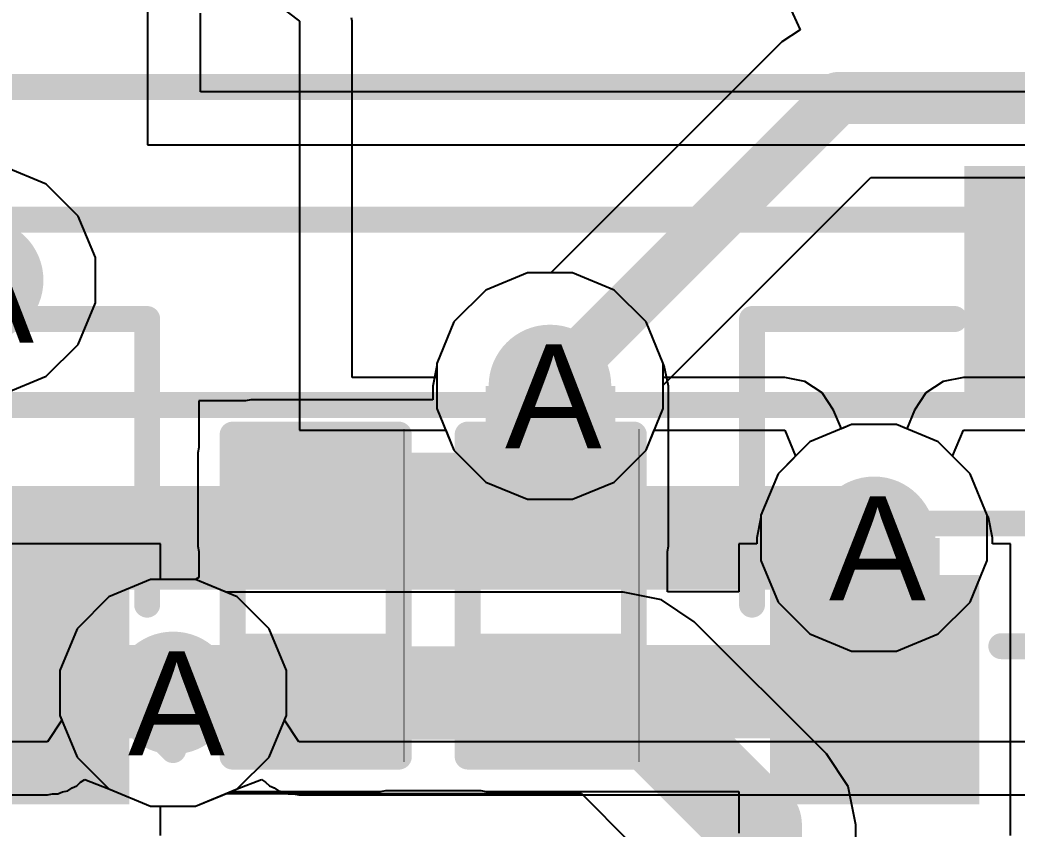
# Model space of a CAD drawing. Header units: inches. Extents: x 0 to 208, y 0 to 213.
# Drawn here: x 3.9384 to 4.1304, y 0.1592 to 0.315 of the extents above; entities that cross this region are included whole.
import ezdxf

# ---------------------------------------------------------------- set-up
doc = ezdxf.new("R2010")
doc.units = ezdxf.units.IN
doc.header["$MEASUREMENT"] = 0
for name, color, linetype in [('Bottom Layer', 5, 'Continuous'), ('Bottom Overlay', 54, 'Continuous'), ('Bottom Paste', 16, 'Continuous'), ('Bottom Solder', 6, 'Continuous'), ('Drill Drawing', 1, 'Continuous'), ('L2_GND1', 16, 'Continuous'), ('L3_SIG1', 76, 'Continuous'), ('L4_PWR', 90, 'Continuous'), ('L5_GND2', 156, 'Continuous'), ('L6_SIG2', 130, 'Continuous'), ('L7_GND3', 216, 'Continuous'), ('Top Layer', 1, 'Continuous'), ('Top Overlay', 2, 'Continuous'), ('Via Holes', 16, 'Continuous')]:
    doc.layers.add(name, color=color, linetype=linetype)
doc.styles.add('Arial', font='', dxfattribs={"height": 0.2})
doc.styles.get('Arial').set_extended_font_data('Arial')

# ---------------------------------------------------------------- blocks, each defined once
blk = doc.blocks.new('RES_0402_B_457')
at = {"layer": 'Bottom Layer'}
for points in [[(-0.0095, 0.0125), (-0.0095, -0.0125), (-0.0275, -0.0125), (-0.0275, 0.0125)], [(0.0275, 0.0125), (0.0275, -0.0125), (0.0095, -0.0125), (0.0095, 0.0125)]]:
    blk.add_hatch(color=5, dxfattribs=at).paths.add_polyline_path(points)
at = {"layer": 'Bottom Paste'}
for points in [[(-0.0095, 0.0125), (-0.0095, -0.0125), (-0.0275, -0.0125), (-0.0275, 0.0125)], [(0.0275, 0.0125), (0.0275, -0.0125), (0.0095, -0.0125), (0.0095, 0.0125)]]:
    blk.add_hatch(color=16, dxfattribs=at).paths.add_polyline_path(points)
at = {"layer": 'Bottom Solder'}
for points in [[(-0.00733, 0.01466), (-0.00733, -0.01467), (-0.02967, -0.01467), (-0.02967, 0.01466)], [(0.02967, 0.01466), (0.02967, -0.01467), (0.00733, -0.01467), (0.00733, 0.01466)]]:
    blk.add_hatch(color=6, dxfattribs=at).paths.add_polyline_path(points)
at = {"layer": 'Bottom Overlay'}
for points in [[(-0.031, -0.016, 0.005, 0.005, 0), (-0.031, 0.016, 0.005, 0.005, 0)], [(0.031, 0.016, 0.005, 0.005, 0), (-0.031, 0.016, 0.005, 0.005, 0)], [(0.031, -0.016, 0.005, 0.005, 0), (0.031, 0.016, 0.005, 0.005, 0)], [(0.032, 0.017, 0.000127, 0.000127, 0), (-0.032, 0.017, 0.000127, 0.000127, 0)], [(0.031, -0.016, 0.005, 0.005, 0), (-0.031, -0.016, 0.005, 0.005, 0)]]:
    blk.add_lwpolyline(points, format="xyseb", dxfattribs=at)
for points in [[(-0.03225, 0.016, 0.0025, 0.0025, 1), (-0.02975, 0.016, 0.0025, 0.0025, 1)], [(-0.03225, 0.016, 0.0025, 0.0025, 1), (-0.02975, 0.016, 0.0025, 0.0025, 1)], [(0.02975, 0.016, 0.0025, 0.0025, 1), (0.03225, 0.016, 0.0025, 0.0025, 1)], [(0.02975, 0.016, 0.0025, 0.0025, 1), (0.03225, 0.016, 0.0025, 0.0025, 1)], [(-0.03203, 0.017, 0.0000635, 0.0000635, 1), (-0.03197, 0.017, 0.0000635, 0.0000635, 1)], [(0.03197, 0.017, 0.0000635, 0.0000635, 1), (0.03203, 0.017, 0.0000635, 0.0000635, 1)], [(-0.03225, -0.016, 0.0025, 0.0025, 1), (-0.02975, -0.016, 0.0025, 0.0025, 1)], [(-0.03225, -0.016, 0.0025, 0.0025, 1), (-0.02975, -0.016, 0.0025, 0.0025, 1)], [(0.02975, -0.016, 0.0025, 0.0025, 1), (0.03225, -0.016, 0.0025, 0.0025, 1)], [(0.02975, -0.016, 0.0025, 0.0025, 1), (0.03225, -0.016, 0.0025, 0.0025, 1)]]:
    blk.add_lwpolyline(points, format="xyseb", close=True, dxfattribs=at)
blk = doc.blocks.new('RES_0402_B_459')
at = {"layer": 'Bottom Layer'}
for points in [[(-0.0095, 0.0125), (-0.0095, -0.0125), (-0.0275, -0.0125), (-0.0275, 0.0125)], [(0.0275, 0.0125), (0.0275, -0.0125), (0.0095, -0.0125), (0.0095, 0.0125)]]:
    blk.add_hatch(color=5, dxfattribs=at).paths.add_polyline_path(points)
at = {"layer": 'Bottom Paste'}
for points in [[(-0.0095, 0.0125), (-0.0095, -0.0125), (-0.0275, -0.0125), (-0.0275, 0.0125)], [(0.0275, 0.0125), (0.0275, -0.0125), (0.0095, -0.0125), (0.0095, 0.0125)]]:
    blk.add_hatch(color=16, dxfattribs=at).paths.add_polyline_path(points)
at = {"layer": 'Bottom Solder'}
for points in [[(-0.00733, 0.01467), (-0.00733, -0.01466), (-0.02966, -0.01466), (-0.02966, 0.01467)], [(0.02967, 0.01467), (0.02967, -0.01466), (0.00734, -0.01466), (0.00734, 0.01467)]]:
    blk.add_hatch(color=6, dxfattribs=at).paths.add_polyline_path(points)
at = {"layer": 'Bottom Overlay'}
for points in [[(0.031, 0.016, 0.005, 0.005, 0), (-0.031, 0.016, 0.005, 0.005, 0)], [(-0.031, -0.016, 0.005, 0.005, 0), (-0.031, 0.016, 0.005, 0.005, 0)], [(0.031, -0.016, 0.005, 0.005, 0), (0.031, 0.016, 0.005, 0.005, 0)], [(0.032, 0.017, 0.000127, 0.000127, 0), (-0.032, 0.017, 0.000127, 0.000127, 0)], [(0.031, -0.016, 0.005, 0.005, 0), (-0.031, -0.016, 0.005, 0.005, 0)]]:
    blk.add_lwpolyline(points, format="xyseb", dxfattribs=at)
for points in [[(-0.03225, 0.016, 0.0025, 0.0025, 1), (-0.02975, 0.016, 0.0025, 0.0025, 1)], [(-0.03225, 0.016, 0.0025, 0.0025, 1), (-0.02975, 0.016, 0.0025, 0.0025, 1)], [(0.02975, 0.016, 0.0025, 0.0025, 1), (0.03225, 0.016, 0.0025, 0.0025, 1)], [(0.02975, 0.016, 0.0025, 0.0025, 1), (0.03225, 0.016, 0.0025, 0.0025, 1)], [(-0.03203, 0.017, 0.0000635, 0.0000635, 1), (-0.03197, 0.017, 0.0000635, 0.0000635, 1)], [(0.03197, 0.017, 0.0000635, 0.0000635, 1), (0.03203, 0.017, 0.0000635, 0.0000635, 1)], [(-0.03225, -0.016, 0.0025, 0.0025, 1), (-0.02975, -0.016, 0.0025, 0.0025, 1)], [(-0.03225, -0.016, 0.0025, 0.0025, 1), (-0.02975, -0.016, 0.0025, 0.0025, 1)], [(0.02975, -0.016, 0.0025, 0.0025, 1), (0.03225, -0.016, 0.0025, 0.0025, 1)], [(0.02975, -0.016, 0.0025, 0.0025, 1), (0.03225, -0.016, 0.0025, 0.0025, 1)]]:
    blk.add_lwpolyline(points, format="xyseb", close=True, dxfattribs=at)
blk = doc.blocks.new('XH_4A_519')
at = {"layer": 'Top Overlay'}
for points in [[(-0.24607, 0.1318, 0.005, 0.005, 0), (0.24606, 0.1318, 0.005, 0.005, 0)], [(-0.2263, 0.109, 0.005, 0.005, 0), (0.225, 0.109, 0.005, 0.005, 0)]]:
    blk.add_lwpolyline(points, format="xyseb", dxfattribs=at)
blk = doc.blocks.new('XH_4A_L_521')
at = {"layer": 'Top Overlay'}
for points in [[(-0.2263, -0.065, 0.005, 0.005, 0), (0.225, -0.065, 0.005, 0.005, 0)], [(-0.24607, -0.09055, 0.005, 0.005, 0), (0.24606, -0.09055, 0.005, 0.005, 0)]]:
    blk.add_lwpolyline(points, format="xyseb", dxfattribs=at)
blk = doc.blocks.new('SOT_23_B_536')
at = {"layer": 'Bottom Layer'}
for points in [[(-0.05354, 0.05748), (-0.02126, 0.05748), (-0.02126, 0.02126), (-0.05354, 0.02126)], [(0.02126, 0.05748), (0.05354, 0.05748), (0.05354, 0.02126), (0.02126, 0.02126)], [(-0.01614, -0.02126), (0.01614, -0.02126), (0.01614, -0.05748), (-0.01614, -0.05748)]]:
    blk.add_hatch(color=5, dxfattribs=at).paths.add_polyline_path(points)
at = {"layer": 'Bottom Paste'}
for points in [[(-0.05354, 0.05748), (-0.02126, 0.05748), (-0.02126, 0.02126), (-0.05354, 0.02126)], [(0.02126, 0.05748), (0.05354, 0.05748), (0.05354, 0.02126), (0.02126, 0.02126)], [(-0.01614, -0.02126), (0.01614, -0.02126), (0.01614, -0.05748), (-0.01614, -0.05748)]]:
    blk.add_hatch(color=16, dxfattribs=at).paths.add_polyline_path(points)
at = {"layer": 'Bottom Solder'}
for points in [[(-0.05754, 0.06148), (-0.01726, 0.06148), (-0.01726, 0.01726), (-0.05754, 0.01726)], [(0.01726, 0.06148), (0.05754, 0.06148), (0.05754, 0.01726), (0.01726, 0.01726)], [(-0.02014, -0.01726), (0.02014, -0.01726), (0.02014, -0.06148), (-0.02014, -0.06148)]]:
    blk.add_hatch(color=6, dxfattribs=at).paths.add_polyline_path(points)
at = {"layer": 'Bottom Overlay'}
for points in [[(-0.061, 0.046, 0.005, 0.005, 0), (-0.066, 0.051, 0.005, 0.005, 0)], [(-0.066, 0.051, 0.005, 0.005, 0), (-0.066, 0.041, 0.005, 0.005, 0)], [(-0.061, 0.046, 0.005, 0.005, 0), (-0.066, 0.041, 0.005, 0.005, 0)], [(0.013, 0.031, 0.005, 0.005, 0), (-0.013, 0.031, 0.005, 0.005, 0)], [(-0.061, 0.023, 0.005, 0.005, 0), (-0.061, -0.032, 0.005, 0.005, 0)], [(0.061, 0.023, 0.005, 0.005, 0), (0.061, -0.032, 0.005, 0.005, 0)], [(-0.022, -0.032, 0.005, 0.005, 0), (-0.061, -0.032, 0.005, 0.005, 0)], [(0.061, -0.032, 0.005, 0.005, 0), (0.022, -0.032, 0.005, 0.005, 0)]]:
    blk.add_lwpolyline(points, format="xyseb", dxfattribs=at)
for points in [[(-0.06725, 0.051, 0.0025, 0.0025, 1), (-0.06475, 0.051, 0.0025, 0.0025, 1)], [(-0.06725, 0.051, 0.0025, 0.0025, 1), (-0.06475, 0.051, 0.0025, 0.0025, 1)], [(-0.06225, 0.046, 0.0025, 0.0025, 1), (-0.05975, 0.046, 0.0025, 0.0025, 1)], [(-0.06225, 0.046, 0.0025, 0.0025, 1), (-0.05975, 0.046, 0.0025, 0.0025, 1)], [(-0.06725, 0.041, 0.0025, 0.0025, 1), (-0.06475, 0.041, 0.0025, 0.0025, 1)], [(-0.06725, 0.041, 0.0025, 0.0025, 1), (-0.06475, 0.041, 0.0025, 0.0025, 1)], [(-0.01425, 0.031, 0.0025, 0.0025, 1), (-0.01175, 0.031, 0.0025, 0.0025, 1)], [(0.01175, 0.031, 0.0025, 0.0025, 1), (0.01425, 0.031, 0.0025, 0.0025, 1)], [(-0.06225, 0.023, 0.0025, 0.0025, 1), (-0.05975, 0.023, 0.0025, 0.0025, 1)], [(0.05975, 0.023, 0.0025, 0.0025, 1), (0.06225, 0.023, 0.0025, 0.0025, 1)], [(-0.06225, -0.032, 0.0025, 0.0025, 1), (-0.05975, -0.032, 0.0025, 0.0025, 1)], [(-0.06225, -0.032, 0.0025, 0.0025, 1), (-0.05975, -0.032, 0.0025, 0.0025, 1)], [(-0.02325, -0.032, 0.0025, 0.0025, 1), (-0.02075, -0.032, 0.0025, 0.0025, 1)], [(0.02075, -0.032, 0.0025, 0.0025, 1), (0.02325, -0.032, 0.0025, 0.0025, 1)], [(0.05975, -0.032, 0.0025, 0.0025, 1), (0.06225, -0.032, 0.0025, 0.0025, 1)], [(0.05975, -0.032, 0.0025, 0.0025, 1), (0.06225, -0.032, 0.0025, 0.0025, 1)]]:
    blk.add_lwpolyline(points, format="xyseb", close=True, dxfattribs=at)
blk = doc.blocks.new('SOT_23_B_537')
at = {"layer": 'Bottom Layer'}
for points in [[(-0.05354, 0.05748), (-0.02126, 0.05748), (-0.02126, 0.02126), (-0.05354, 0.02126)], [(0.02126, 0.05748), (0.05354, 0.05748), (0.05354, 0.02126), (0.02126, 0.02126)], [(-0.01614, -0.02126), (0.01614, -0.02126), (0.01614, -0.05748), (-0.01614, -0.05748)]]:
    blk.add_hatch(color=5, dxfattribs=at).paths.add_polyline_path(points)
at = {"layer": 'Bottom Paste'}
for points in [[(-0.05354, 0.05748), (-0.02126, 0.05748), (-0.02126, 0.02126), (-0.05354, 0.02126)], [(0.02126, 0.05748), (0.05354, 0.05748), (0.05354, 0.02126), (0.02126, 0.02126)], [(-0.01614, -0.02126), (0.01614, -0.02126), (0.01614, -0.05748), (-0.01614, -0.05748)]]:
    blk.add_hatch(color=16, dxfattribs=at).paths.add_polyline_path(points)
at = {"layer": 'Bottom Solder'}
for points in [[(-0.05754, 0.06148), (-0.01726, 0.06148), (-0.01726, 0.01726), (-0.05754, 0.01726)], [(0.01726, 0.06148), (0.05754, 0.06148), (0.05754, 0.01726), (0.01726, 0.01726)], [(-0.02014, -0.01726), (0.02014, -0.01726), (0.02014, -0.06148), (-0.02014, -0.06148)]]:
    blk.add_hatch(color=6, dxfattribs=at).paths.add_polyline_path(points)
at = {"layer": 'Bottom Overlay'}
for points in [[(-0.061, 0.046, 0.005, 0.005, 0), (-0.066, 0.051, 0.005, 0.005, 0)], [(-0.066, 0.051, 0.005, 0.005, 0), (-0.066, 0.041, 0.005, 0.005, 0)], [(-0.061, 0.046, 0.005, 0.005, 0), (-0.066, 0.041, 0.005, 0.005, 0)], [(0.013, 0.031, 0.005, 0.005, 0), (-0.013, 0.031, 0.005, 0.005, 0)], [(-0.061, 0.023, 0.005, 0.005, 0), (-0.061, -0.032, 0.005, 0.005, 0)], [(0.061, 0.023, 0.005, 0.005, 0), (0.061, -0.032, 0.005, 0.005, 0)], [(-0.022, -0.032, 0.005, 0.005, 0), (-0.061, -0.032, 0.005, 0.005, 0)], [(0.061, -0.032, 0.005, 0.005, 0), (0.022, -0.032, 0.005, 0.005, 0)]]:
    blk.add_lwpolyline(points, format="xyseb", dxfattribs=at)
for points in [[(-0.06725, 0.051, 0.0025, 0.0025, 1), (-0.06475, 0.051, 0.0025, 0.0025, 1)], [(-0.06725, 0.051, 0.0025, 0.0025, 1), (-0.06475, 0.051, 0.0025, 0.0025, 1)], [(-0.06225, 0.046, 0.0025, 0.0025, 1), (-0.05975, 0.046, 0.0025, 0.0025, 1)], [(-0.06225, 0.046, 0.0025, 0.0025, 1), (-0.05975, 0.046, 0.0025, 0.0025, 1)], [(-0.06725, 0.041, 0.0025, 0.0025, 1), (-0.06475, 0.041, 0.0025, 0.0025, 1)], [(-0.06725, 0.041, 0.0025, 0.0025, 1), (-0.06475, 0.041, 0.0025, 0.0025, 1)], [(-0.01425, 0.031, 0.0025, 0.0025, 1), (-0.01175, 0.031, 0.0025, 0.0025, 1)], [(0.01175, 0.031, 0.0025, 0.0025, 1), (0.01425, 0.031, 0.0025, 0.0025, 1)], [(-0.06225, 0.023, 0.0025, 0.0025, 1), (-0.05975, 0.023, 0.0025, 0.0025, 1)], [(0.05975, 0.023, 0.0025, 0.0025, 1), (0.06225, 0.023, 0.0025, 0.0025, 1)], [(-0.06225, -0.032, 0.0025, 0.0025, 1), (-0.05975, -0.032, 0.0025, 0.0025, 1)], [(-0.06225, -0.032, 0.0025, 0.0025, 1), (-0.05975, -0.032, 0.0025, 0.0025, 1)], [(-0.02325, -0.032, 0.0025, 0.0025, 1), (-0.02075, -0.032, 0.0025, 0.0025, 1)], [(0.02075, -0.032, 0.0025, 0.0025, 1), (0.02325, -0.032, 0.0025, 0.0025, 1)], [(0.05975, -0.032, 0.0025, 0.0025, 1), (0.06225, -0.032, 0.0025, 0.0025, 1)], [(0.05975, -0.032, 0.0025, 0.0025, 1), (0.06225, -0.032, 0.0025, 0.0025, 1)]]:
    blk.add_lwpolyline(points, format="xyseb", close=True, dxfattribs=at)

msp = doc.modelspace()

# ---------------------------------------------------------------- hatches: boundary and pattern name
at = {"layer": 'Bottom Layer'}
h = msp.add_hatch(color=5, dxfattribs=at)
edge = h.paths.add_edge_path()
edge.add_arc((3.93113, 0.26491), 0.01181, 0, 360)
h = msp.add_hatch(color=5, dxfattribs=at)
edge = h.paths.add_edge_path()
edge.add_arc((4.04048, 0.24453), 0.01181, 0, 360)
for points in [[(4.02808, 0.21367), (4.05308, 0.21367), (4.05308, 0.24453), (4.02808, 0.24453)], [(3.98286, 0.21367), (4.05313, 0.21367), (4.05313, 0.23167), (3.98286, 0.23167)], [(4.09049, 0.18443), (4.11549, 0.18443), (4.11549, 0.21529), (4.09049, 0.21529)], [(3.93931, 0.17667), (4.00786, 0.17667), (4.00786, 0.19467), (3.93931, 0.19467)], [(4.02813, 0.17667), (4.10299, 0.17667), (4.10299, 0.19467), (4.02813, 0.19467)]]:
    msp.add_hatch(color=5, dxfattribs=at).paths.add_polyline_path(points)
h = msp.add_hatch(color=5, dxfattribs=at)
edge = h.paths.add_edge_path()
edge.add_arc((4.10288, 0.21529), 0.01181, 0, 360)
h = msp.add_hatch(color=5, dxfattribs=at)
edge = h.paths.add_edge_path()
edge.add_arc((3.96791, 0.18543), 0.01181, 0, 360)
at = {"layer": 'L2_GND1'}
h = msp.add_hatch(color=16, dxfattribs=at)
edge = h.paths.add_edge_path()
edge.add_arc((3.93113, 0.26491), 0.01181, 0, 360)
h = msp.add_hatch(color=16, dxfattribs=at)
edge = h.paths.add_edge_path()
edge.add_arc((4.04048, 0.24453), 0.01181, 0, 360)
h = msp.add_hatch(color=16, dxfattribs=at)
edge = h.paths.add_edge_path()
edge.add_arc((4.10288, 0.21529), 0.01181, 0, 360)
h = msp.add_hatch(color=16, dxfattribs=at)
edge = h.paths.add_edge_path()
edge.add_arc((3.96791, 0.18543), 0.01181, 0, 360)
at = {"layer": 'L3_SIG1'}
h = msp.add_hatch(color=76, dxfattribs=at)
edge = h.paths.add_edge_path()
edge.add_arc((3.93113, 0.26491), 0.01181, 0, 360)
h = msp.add_hatch(color=76, dxfattribs=at)
edge = h.paths.add_edge_path()
edge.add_arc((4.04048, 0.24453), 0.01181, 0, 360)
h = msp.add_hatch(color=76, dxfattribs=at)
edge = h.paths.add_edge_path()
edge.add_arc((4.10288, 0.21529), 0.01181, 0, 360)
h = msp.add_hatch(color=76, dxfattribs=at)
edge = h.paths.add_edge_path()
edge.add_arc((3.96791, 0.18543), 0.01181, 0, 360)
at = {"layer": 'L4_PWR'}
h = msp.add_hatch(color=90, dxfattribs=at)
edge = h.paths.add_edge_path()
edge.add_arc((3.93113, 0.26491), 0.01181, 0, 360)
h = msp.add_hatch(color=90, dxfattribs=at)
edge = h.paths.add_edge_path()
edge.add_arc((4.04048, 0.24453), 0.01181, 0, 360)
h = msp.add_hatch(color=90, dxfattribs=at)
edge = h.paths.add_edge_path()
edge.add_arc((4.10288, 0.21529), 0.01181, 0, 360)
h = msp.add_hatch(color=90, dxfattribs=at)
edge = h.paths.add_edge_path()
edge.add_arc((3.96791, 0.18543), 0.01181, 0, 360)
at = {"layer": 'L5_GND2'}
h = msp.add_hatch(color=156, dxfattribs=at)
edge = h.paths.add_edge_path()
edge.add_arc((3.93113, 0.26491), 0.01181, 0, 360)
h = msp.add_hatch(color=156, dxfattribs=at)
edge = h.paths.add_edge_path()
edge.add_arc((4.04048, 0.24453), 0.01181, 0, 360)
h = msp.add_hatch(color=156, dxfattribs=at)
edge = h.paths.add_edge_path()
edge.add_arc((4.10288, 0.21529), 0.01181, 0, 360)
h = msp.add_hatch(color=156, dxfattribs=at)
edge = h.paths.add_edge_path()
edge.add_arc((3.96791, 0.18543), 0.01181, 0, 360)
at = {"layer": 'L6_SIG2'}
h = msp.add_hatch(color=130, dxfattribs=at)
edge = h.paths.add_edge_path()
edge.add_arc((3.93113, 0.26491), 0.01181, 0, 360)
h = msp.add_hatch(color=130, dxfattribs=at)
edge = h.paths.add_edge_path()
edge.add_arc((4.04048, 0.24453), 0.01181, 0, 360)
h = msp.add_hatch(color=130, dxfattribs=at)
edge = h.paths.add_edge_path()
edge.add_arc((4.10288, 0.21529), 0.01181, 0, 360)
h = msp.add_hatch(color=130, dxfattribs=at)
edge = h.paths.add_edge_path()
edge.add_arc((3.96791, 0.18543), 0.01181, 0, 360)
at = {"layer": 'L7_GND3'}
h = msp.add_hatch(color=216, dxfattribs=at)
edge = h.paths.add_edge_path()
edge.add_arc((3.93113, 0.26491), 0.01181, 0, 360)
h = msp.add_hatch(color=216, dxfattribs=at)
edge = h.paths.add_edge_path()
edge.add_arc((4.04048, 0.24453), 0.01181, 0, 360)
h = msp.add_hatch(color=216, dxfattribs=at)
edge = h.paths.add_edge_path()
edge.add_arc((4.10288, 0.21529), 0.01181, 0, 360)
h = msp.add_hatch(color=216, dxfattribs=at)
edge = h.paths.add_edge_path()
edge.add_arc((3.96791, 0.18543), 0.01181, 0, 360)
at = {"layer": 'Top Layer'}
h = msp.add_hatch(color=1, dxfattribs=at)
edge = h.paths.add_edge_path()
edge.add_arc((3.93113, 0.26491), 0.01181, 0, 360)
h = msp.add_hatch(color=1, dxfattribs=at)
edge = h.paths.add_edge_path()
edge.add_arc((4.04048, 0.24453), 0.01181, 0, 360)
h = msp.add_hatch(color=1, dxfattribs=at)
edge = h.paths.add_edge_path()
edge.add_arc((4.10288, 0.21529), 0.01181, 0, 360)
h = msp.add_hatch(color=1, dxfattribs=at)
edge = h.paths.add_edge_path()
edge.add_arc((3.96791, 0.18543), 0.01181, 0, 360)
at = {"layer": 'Via Holes'}
h = msp.add_hatch(color=7, dxfattribs=at)
edge = h.paths.add_edge_path()
edge.add_arc((4.04048, 0.24453), 0.00591, 0, 360)
h = msp.add_hatch(color=7, dxfattribs=at)
edge = h.paths.add_edge_path()
edge.add_arc((4.10288, 0.21529), 0.00591, 0, 360)
h = msp.add_hatch(color=7, dxfattribs=at)
edge = h.paths.add_edge_path()
edge.add_arc((3.96791, 0.18543), 0.00591, 0, 360)

# ---------------------------------------------------------------- linework, layer by layer
at = {"layer": 'Bottom Layer'}
for p, q in [((4.03614, 0.26634), (4.02812, 0.26302)), ((4.04482, 0.26634), (4.03614, 0.26634)), ((4.05283, 0.26302), (4.04482, 0.26634)), ((4.02812, 0.26302), (4.02199, 0.25688)), ((4.05897, 0.25688), (4.05283, 0.26302)), ((4.02199, 0.25688), (4.01867, 0.24886)), ((4.06229, 0.24886), (4.05897, 0.25688)), ((4.01866, 0.24843), (4.01789, 0.24453)), ((4.01867, 0.24844), (4.01866, 0.24843)), ((4.01867, 0.24886), (4.01867, 0.24844)), ((4.06229, 0.24874), (4.06229, 0.24886)), ((4.0625, 0.24843), (4.06229, 0.24874)), ((4.06328, 0.24453), (4.0625, 0.24843)), ((4.01789, 0.24453), (4.01789, 0.24187)), ((4.06328, 0.23191), (4.06328, 0.24453)), ((3.98188, 0.24167), (3.97286, 0.24167)), ((3.97286, 0.24167), (3.97286, 0.23266)), ((3.98286, 0.24187), (3.98188, 0.24167)), ((4.01789, 0.24187), (3.98286, 0.24187)), ((4.09855, 0.2371), (4.09053, 0.23378)), ((4.10722, 0.2371), (4.09855, 0.2371)), ((4.11524, 0.23378), (4.10722, 0.2371)), ((3.97286, 0.23266), (3.97267, 0.23167)), ((4.09053, 0.23378), (4.08439, 0.22764)), ((4.12137, 0.22764), (4.11524, 0.23378)), ((3.97267, 0.23167), (3.97267, 0.21367)), ((4.06332, 0.23167), (4.06328, 0.23191)), ((4.06332, 0.21367), (4.06332, 0.23167)), ((4.08439, 0.22764), (4.08107, 0.21963)), ((4.12469, 0.21963), (4.12137, 0.22764)), ((4.08107, 0.21919), (4.08029, 0.21529)), ((4.08107, 0.21963), (4.08107, 0.2192)), ((4.08107, 0.2192), (4.08107, 0.21919)), ((4.12469, 0.21951), (4.12469, 0.21963)), ((4.12491, 0.21919), (4.12469, 0.21951)), ((4.12568, 0.21529), (4.12491, 0.21919)), ((4.08029, 0.21529), (4.08029, 0.21417)), ((4.12568, 0.21417), (4.12568, 0.21529)), ((3.96545, 0.21417), (3.91317, 0.21417)), ((3.96545, 0.20725), (3.96545, 0.21417)), ((3.97267, 0.21367), (3.97286, 0.21269)), ((4.06313, 0.21269), (4.06332, 0.21367)), ((4.08029, 0.21417), (4.07685, 0.21417)), ((4.07685, 0.21417), (4.07685, 0.20487)), ((4.12913, 0.21417), (4.12568, 0.21417)), ((4.12913, 0.15795), (4.12913, 0.21417)), ((3.97286, 0.21269), (3.97286, 0.20766)), ((4.06313, 0.20487), (4.06313, 0.21269)), ((3.97286, 0.20766), (3.97224, 0.20725)), ((3.97224, 0.20725), (3.96545, 0.20725)), ((4.07685, 0.20487), (4.06313, 0.20487)), ((3.97224, 0.16362), (3.97914, 0.16648)), ((3.97914, 0.16648), (4.00786, 0.16648)), ((4.00786, 0.16648), (4.00885, 0.16667)), ((4.00885, 0.16667), (4.01786, 0.16667)), ((4.01786, 0.16667), (4.01786, 0.16667)), ((4.01786, 0.16667), (4.01813, 0.16667)), ((4.01813, 0.16667), (4.01813, 0.16667)), ((4.01813, 0.16667), (4.02714, 0.16667)), ((4.02714, 0.16667), (4.02813, 0.16648)), ((4.02813, 0.16648), (4.07685, 0.16648)), ((4.07685, 0.16648), (4.07685, 0.15843)), ((3.96545, 0.15795), (3.96545, 0.16362)), ((3.96545, 0.16362), (3.97224, 0.16362))]:
    msp.add_line(p, q, dxfattribs=at)
at = {"layer": 'L2_GND1'}
for p, q in [((4.03614, 0.26634), (4.02812, 0.26302)), ((4.04482, 0.26634), (4.03614, 0.26634)), ((4.05283, 0.26302), (4.04482, 0.26634)), ((4.02812, 0.26302), (4.02199, 0.25688)), ((4.05897, 0.25688), (4.05283, 0.26302)), ((4.02199, 0.25688), (4.01867, 0.24886)), ((4.06229, 0.24886), (4.05897, 0.25688)), ((4.01867, 0.24886), (4.01867, 0.24019)), ((4.06229, 0.24019), (4.06229, 0.24886)), ((4.01867, 0.24019), (4.02199, 0.23217)), ((4.05897, 0.23217), (4.06229, 0.24019)), ((4.09855, 0.2371), (4.09053, 0.23378)), ((4.10722, 0.2371), (4.09855, 0.2371)), ((4.11524, 0.23378), (4.10722, 0.2371)), ((4.09053, 0.23378), (4.08439, 0.22764)), ((4.12137, 0.22764), (4.11524, 0.23378)), ((4.02199, 0.23217), (4.02812, 0.22604)), ((4.05283, 0.22604), (4.05897, 0.23217)), ((4.08439, 0.22764), (4.08107, 0.21963)), ((4.12469, 0.21963), (4.12137, 0.22764)), ((4.02812, 0.22604), (4.03614, 0.22272)), ((4.04482, 0.22272), (4.05283, 0.22604)), ((4.03614, 0.22272), (4.04482, 0.22272)), ((4.08107, 0.21963), (4.08107, 0.21095)), ((4.12469, 0.21095), (4.12469, 0.21963)), ((4.08107, 0.21095), (4.08439, 0.20293)), ((4.12137, 0.20293), (4.12469, 0.21095)), ((3.96357, 0.20725), (3.95555, 0.20392)), ((3.97224, 0.20725), (3.96357, 0.20725)), ((3.98026, 0.20392), (3.97224, 0.20725)), ((3.95555, 0.20392), (3.94942, 0.19779)), ((3.9864, 0.19779), (3.98026, 0.20392)), ((4.08439, 0.20293), (4.09053, 0.1968)), ((4.11524, 0.1968), (4.12137, 0.20293)), ((3.94942, 0.19779), (3.94609, 0.18977)), ((3.98972, 0.18977), (3.9864, 0.19779)), ((4.09053, 0.1968), (4.09855, 0.19348)), ((4.10722, 0.19348), (4.11524, 0.1968)), ((4.09855, 0.19348), (4.10722, 0.19348)), ((3.94609, 0.18977), (3.94609, 0.1811)), ((3.98972, 0.1811), (3.98972, 0.18977)), ((3.94609, 0.1811), (3.94942, 0.17308)), ((3.9864, 0.17308), (3.98972, 0.1811)), ((3.94942, 0.17308), (3.95555, 0.16694)), ((3.98026, 0.16694), (3.9864, 0.17308)), ((3.95555, 0.16694), (3.96357, 0.16362)), ((3.97224, 0.16362), (3.98026, 0.16694)), ((3.96357, 0.16362), (3.97224, 0.16362))]:
    msp.add_line(p, q, dxfattribs=at)
at = {"layer": 'L3_SIG1'}
for p, q in [((3.98826, 0.3178), (3.99223, 0.31476)), ((4.00242, 0.31476), (4.00229, 0.31542)), ((3.99223, 0.31476), (3.99223, 0.236)), ((4.00242, 0.2462), (4.00242, 0.31476)), ((3.94348, 0.2834), (3.93547, 0.28672)), ((3.94962, 0.27726), (3.94348, 0.2834)), ((3.95294, 0.26925), (3.94962, 0.27726)), ((3.95294, 0.26057), (3.95294, 0.26925)), ((4.03614, 0.26634), (4.02812, 0.26302)), ((4.04482, 0.26634), (4.03614, 0.26634)), ((4.05283, 0.26302), (4.04482, 0.26634)), ((4.02812, 0.26302), (4.02199, 0.25688)), ((4.05897, 0.25688), (4.05283, 0.26302)), ((3.94962, 0.25255), (3.95294, 0.26057)), ((4.02199, 0.25688), (4.01867, 0.24886)), ((4.06229, 0.24886), (4.05897, 0.25688)), ((3.94348, 0.24642), (3.94962, 0.25255)), ((4.01867, 0.24886), (4.01867, 0.2462)), ((4.06229, 0.2462), (4.06229, 0.24886)), ((3.93547, 0.2431), (3.94348, 0.24642)), ((4.01867, 0.2462), (4.00242, 0.2462)), ((4.08568, 0.2462), (4.06229, 0.2462)), ((4.08958, 0.24542), (4.08568, 0.2462)), ((4.12009, 0.2462), (4.11619, 0.24542)), ((4.26204, 0.2462), (4.12009, 0.2462)), ((4.09289, 0.24321), (4.08958, 0.24542)), ((4.11619, 0.24542), (4.11288, 0.24321)), ((4.0951, 0.2399), (4.09289, 0.24321)), ((4.11288, 0.24321), (4.11067, 0.2399)), ((4.09659, 0.23629), (4.0951, 0.2399)), ((4.11067, 0.2399), (4.10917, 0.23629)), ((4.09855, 0.2371), (4.09659, 0.23629)), ((4.10722, 0.2371), (4.09855, 0.2371)), ((4.10917, 0.23629), (4.10722, 0.2371)), ((3.99223, 0.236), (4.0204, 0.236)), ((4.0204, 0.236), (4.02199, 0.23217)), ((4.05897, 0.23217), (4.06056, 0.236)), ((4.06056, 0.236), (4.08568, 0.236)), ((4.08568, 0.236), (4.08775, 0.231)), ((4.11802, 0.231), (4.12009, 0.236)), ((4.12009, 0.236), (4.26388, 0.236)), ((4.02199, 0.23217), (4.02812, 0.22604)), ((4.05283, 0.22604), (4.05897, 0.23217)), ((4.08775, 0.231), (4.08439, 0.22764)), ((4.12137, 0.22764), (4.11802, 0.231)), ((4.08439, 0.22764), (4.08107, 0.21963)), ((4.12469, 0.21963), (4.12137, 0.22764)), ((4.02812, 0.22604), (4.03614, 0.22272)), ((4.04482, 0.22272), (4.05283, 0.22604)), ((4.03614, 0.22272), (4.04482, 0.22272)), ((4.08107, 0.21963), (4.08107, 0.21095)), ((4.12469, 0.21095), (4.12469, 0.21963)), ((4.08107, 0.21095), (4.08439, 0.20293)), ((4.12137, 0.20293), (4.12469, 0.21095)), ((3.96357, 0.20725), (3.95555, 0.20392)), ((3.97224, 0.20725), (3.96357, 0.20725)), ((3.98026, 0.20392), (3.97224, 0.20725)), ((3.95555, 0.20392), (3.94942, 0.19779)), ((3.9864, 0.19779), (3.98026, 0.20392)), ((4.08439, 0.20293), (4.09053, 0.1968)), ((4.11524, 0.1968), (4.12137, 0.20293)), ((3.94942, 0.19779), (3.94609, 0.18977)), ((3.98972, 0.18977), (3.9864, 0.19779)), ((4.09053, 0.1968), (4.09855, 0.19348)), ((4.10722, 0.19348), (4.11524, 0.1968)), ((4.09855, 0.19348), (4.10722, 0.19348)), ((3.94609, 0.18977), (3.94609, 0.1811)), ((3.98972, 0.1811), (3.98972, 0.18977)), ((3.94609, 0.1811), (3.94942, 0.17308)), ((3.9864, 0.17308), (3.98972, 0.1811)), ((3.94942, 0.17308), (3.95555, 0.16694)), ((3.98026, 0.16694), (3.9864, 0.17308)), ((3.95555, 0.16694), (3.96357, 0.16362)), ((3.97224, 0.16362), (3.98026, 0.16694)), ((3.96357, 0.16362), (3.97224, 0.16362))]:
    msp.add_line(p, q, dxfattribs=at)
at = {"layer": 'L4_PWR'}
for p, q in [((3.94348, 0.2834), (3.93547, 0.28672)), ((3.94962, 0.27726), (3.94348, 0.2834)), ((3.95294, 0.26925), (3.94962, 0.27726)), ((3.95294, 0.26057), (3.95294, 0.26925)), ((4.03614, 0.26634), (4.02812, 0.26302)), ((4.04482, 0.26634), (4.03614, 0.26634)), ((4.05283, 0.26302), (4.04482, 0.26634)), ((4.02812, 0.26302), (4.02199, 0.25688)), ((4.05897, 0.25688), (4.05283, 0.26302)), ((3.94962, 0.25255), (3.95294, 0.26057)), ((4.02199, 0.25688), (4.01867, 0.24886)), ((4.06229, 0.24886), (4.05897, 0.25688)), ((3.94348, 0.24642), (3.94962, 0.25255)), ((4.01867, 0.24886), (4.01867, 0.24019)), ((4.06229, 0.24019), (4.06229, 0.24886)), ((3.93547, 0.2431), (3.94348, 0.24642)), ((4.01867, 0.24019), (4.02199, 0.23217)), ((4.05897, 0.23217), (4.06229, 0.24019)), ((4.02199, 0.23217), (4.02812, 0.22604)), ((4.05283, 0.22604), (4.05897, 0.23217)), ((4.02812, 0.22604), (4.03614, 0.22272)), ((4.04482, 0.22272), (4.05283, 0.22604)), ((4.03614, 0.22272), (4.04482, 0.22272)), ((3.96357, 0.20725), (3.95555, 0.20392)), ((3.97224, 0.20725), (3.96357, 0.20725)), ((3.98026, 0.20392), (3.97224, 0.20725)), ((3.95555, 0.20392), (3.94942, 0.19779)), ((3.9864, 0.19779), (3.98026, 0.20392)), ((3.94942, 0.19779), (3.94609, 0.18977)), ((3.98972, 0.18977), (3.9864, 0.19779)), ((3.94609, 0.18977), (3.94609, 0.1811)), ((3.98972, 0.1811), (3.98972, 0.18977)), ((3.94609, 0.1811), (3.94648, 0.18016)), ((3.98933, 0.18016), (3.98972, 0.1811)), ((3.94648, 0.18016), (3.94371, 0.176)), ((3.99211, 0.176), (3.98933, 0.18016)), ((3.94371, 0.176), (3.77759, 0.176)), ((4.34718, 0.176), (3.99211, 0.176)), ((3.94761, 0.16658), (3.94844, 0.16714)), ((3.94844, 0.16714), (3.94937, 0.16752)), ((3.94937, 0.16752), (3.95008, 0.16823)), ((3.95008, 0.16823), (3.95092, 0.16879)), ((3.95092, 0.16879), (3.95555, 0.16694)), ((3.98026, 0.16694), (3.9849, 0.16879)), ((3.9849, 0.16879), (3.98573, 0.16823)), ((3.98573, 0.16823), (3.98644, 0.16752)), ((3.98644, 0.16752), (3.98737, 0.16714)), ((3.98737, 0.16714), (3.9882, 0.16658)), ((3.77759, 0.1658), (3.94371, 0.1658)), ((3.94371, 0.1658), (3.94469, 0.166)), ((3.94469, 0.166), (3.94569, 0.166)), ((3.94569, 0.166), (3.94662, 0.16638)), ((3.94662, 0.16638), (3.94761, 0.16658)), ((3.95555, 0.16694), (3.96357, 0.16362)), ((3.97224, 0.16362), (3.98026, 0.16694)), ((3.9882, 0.16658), (3.98919, 0.16638)), ((3.98919, 0.16638), (3.99012, 0.166)), ((3.99012, 0.166), (3.99112, 0.166)), ((3.99112, 0.166), (3.99211, 0.1658)), ((3.99211, 0.1658), (4.29771, 0.1658)), ((3.96357, 0.16362), (3.97224, 0.16362))]:
    msp.add_line(p, q, dxfattribs=at)
msp.add_lwpolyline([(3.8644, 0.21529, 0.02, 0.02, 0), (4.10288, 0.21529, 0.02, 0.02, 0)], format="xyseb", dxfattribs=at)
msp.add_lwpolyline([(4.09788, 0.21529, 0.01, 0.01, 1), (4.10788, 0.21529, 0.01, 0.01, 1)], format="xyseb", close=True, dxfattribs=at)
at = {"layer": 'L5_GND2'}
for p, q in [((4.03614, 0.26634), (4.02812, 0.26302)), ((4.04482, 0.26634), (4.03614, 0.26634)), ((4.05283, 0.26302), (4.04482, 0.26634)), ((4.02812, 0.26302), (4.02199, 0.25688)), ((4.05897, 0.25688), (4.05283, 0.26302)), ((4.02199, 0.25688), (4.01867, 0.24886)), ((4.06229, 0.24886), (4.05897, 0.25688)), ((4.01867, 0.24886), (4.01867, 0.24019)), ((4.06229, 0.24019), (4.06229, 0.24886)), ((4.01867, 0.24019), (4.02199, 0.23217)), ((4.05897, 0.23217), (4.06229, 0.24019)), ((4.09855, 0.2371), (4.09053, 0.23378)), ((4.10722, 0.2371), (4.09855, 0.2371)), ((4.11524, 0.23378), (4.10722, 0.2371)), ((4.09053, 0.23378), (4.08439, 0.22764)), ((4.12137, 0.22764), (4.11524, 0.23378)), ((4.02199, 0.23217), (4.02812, 0.22604)), ((4.05283, 0.22604), (4.05897, 0.23217)), ((4.08439, 0.22764), (4.08107, 0.21963)), ((4.12469, 0.21963), (4.12137, 0.22764)), ((4.02812, 0.22604), (4.03614, 0.22272)), ((4.04482, 0.22272), (4.05283, 0.22604)), ((4.03614, 0.22272), (4.04482, 0.22272)), ((4.08107, 0.21963), (4.08107, 0.21095)), ((4.12469, 0.21095), (4.12469, 0.21963)), ((4.08107, 0.21095), (4.08439, 0.20293)), ((4.12137, 0.20293), (4.12469, 0.21095)), ((3.96357, 0.20725), (3.95555, 0.20392)), ((3.97224, 0.20725), (3.96357, 0.20725)), ((3.98026, 0.20392), (3.97224, 0.20725)), ((3.95555, 0.20392), (3.94942, 0.19779)), ((3.9864, 0.19779), (3.98026, 0.20392)), ((4.08439, 0.20293), (4.09053, 0.1968)), ((4.11524, 0.1968), (4.12137, 0.20293)), ((3.94942, 0.19779), (3.94609, 0.18977)), ((3.98972, 0.18977), (3.9864, 0.19779)), ((4.09053, 0.1968), (4.09855, 0.19348)), ((4.10722, 0.19348), (4.11524, 0.1968)), ((4.09855, 0.19348), (4.10722, 0.19348)), ((3.94609, 0.18977), (3.94609, 0.1811)), ((3.98972, 0.1811), (3.98972, 0.18977)), ((3.94609, 0.1811), (3.94942, 0.17308)), ((3.9864, 0.17308), (3.98972, 0.1811)), ((3.94942, 0.17308), (3.95555, 0.16694)), ((3.98026, 0.16694), (3.9864, 0.17308)), ((3.95555, 0.16694), (3.96357, 0.16362)), ((3.97224, 0.16362), (3.98026, 0.16694)), ((3.96357, 0.16362), (3.97224, 0.16362))]:
    msp.add_line(p, q, dxfattribs=at)
at = {"layer": 'L6_SIG2'}
for p, q in [((3.963, 0.32099), (3.963, 0.291)), ((3.9732, 0.3012), (3.9732, 0.31631)), ((4.16254, 0.3012), (3.9732, 0.3012)), ((3.963, 0.291), (4.16254, 0.291)), ((3.94348, 0.2834), (3.93547, 0.28672)), ((3.94962, 0.27726), (3.94348, 0.2834)), ((3.95294, 0.26925), (3.94962, 0.27726)), ((3.95294, 0.26057), (3.95294, 0.26925)), ((4.03614, 0.26634), (4.02812, 0.26302)), ((4.04482, 0.26634), (4.03614, 0.26634)), ((4.05283, 0.26302), (4.04482, 0.26634)), ((4.02812, 0.26302), (4.02199, 0.25688)), ((4.05897, 0.25688), (4.05283, 0.26302)), ((3.94962, 0.25255), (3.95294, 0.26057)), ((4.02199, 0.25688), (4.01867, 0.24886)), ((4.06229, 0.24886), (4.05897, 0.25688)), ((3.94348, 0.24642), (3.94962, 0.25255)), ((4.01867, 0.24886), (4.01867, 0.24019)), ((4.06229, 0.24019), (4.06229, 0.24886)), ((3.93547, 0.2431), (3.94348, 0.24642)), ((4.01867, 0.24019), (4.02199, 0.23217)), ((4.05897, 0.23217), (4.06229, 0.24019)), ((4.09855, 0.2371), (4.09053, 0.23378)), ((4.10722, 0.2371), (4.09855, 0.2371)), ((4.11524, 0.23378), (4.10722, 0.2371)), ((4.09053, 0.23378), (4.08439, 0.22764)), ((4.12137, 0.22764), (4.11524, 0.23378)), ((4.02199, 0.23217), (4.02812, 0.22604)), ((4.05283, 0.22604), (4.05897, 0.23217)), ((4.08439, 0.22764), (4.08107, 0.21963)), ((4.12469, 0.21963), (4.12137, 0.22764)), ((4.02812, 0.22604), (4.03614, 0.22272)), ((4.04482, 0.22272), (4.05283, 0.22604)), ((4.03614, 0.22272), (4.04482, 0.22272)), ((4.08107, 0.21963), (4.08107, 0.21095)), ((4.12469, 0.21095), (4.12469, 0.21963)), ((4.08107, 0.21095), (4.08439, 0.20293)), ((4.12137, 0.20293), (4.12469, 0.21095)), ((3.96357, 0.20725), (3.95555, 0.20392)), ((3.97224, 0.20725), (3.96357, 0.20725)), ((3.97813, 0.20481), (3.97224, 0.20725)), ((3.95555, 0.20392), (3.94942, 0.19779)), ((4.05457, 0.20481), (3.97813, 0.20481)), ((4.06198, 0.20333), (4.05457, 0.20481)), ((4.06826, 0.19913), (4.06198, 0.20333)), ((4.08439, 0.20293), (4.09053, 0.1968)), ((4.11524, 0.1968), (4.12137, 0.20293)), ((3.94942, 0.19779), (3.94609, 0.18977)), ((4.0937, 0.1737), (4.06826, 0.19913)), ((4.09053, 0.1968), (4.09855, 0.19348)), ((4.10722, 0.19348), (4.11524, 0.1968)), ((4.09855, 0.19348), (4.10722, 0.19348)), ((3.94609, 0.18977), (3.94609, 0.1811)), ((3.94609, 0.1811), (3.94942, 0.17308)), ((3.94942, 0.17308), (3.95555, 0.16694)), ((4.0979, 0.16741), (4.0937, 0.1737)), ((4.09937, 0.16), (4.0979, 0.16741)), ((3.95555, 0.16694), (3.96357, 0.16362)), ((3.97224, 0.16362), (3.97813, 0.16606)), ((3.97813, 0.16606), (4.04654, 0.16606)), ((4.04654, 0.16606), (4.05588, 0.15672)), ((3.96357, 0.16362), (3.97224, 0.16362)), ((4.09937, 0.15489), (4.09937, 0.16))]:
    msp.add_line(p, q, dxfattribs=at)
for points in [[(3.96791, 0.18543, 0.018, 0.018, 0), (4.05457, 0.18543, 0.018, 0.018, 0)], [(4.05457, 0.18543, 0.018, 0.018, 0), (4.08, 0.16, 0.018, 0.018, 0)], [(4.08, 0.10906, 0.018, 0.018, 0), (4.08, 0.16, 0.018, 0.018, 0)]]:
    msp.add_lwpolyline(points, format="xyseb", dxfattribs=at)
for points in [[(3.96341, 0.18543, 0.009, 0.009, 1), (3.97241, 0.18543, 0.009, 0.009, 1)], [(4.05007, 0.18543, 0.009, 0.009, 1), (4.05907, 0.18543, 0.009, 0.009, 1)], [(4.05007, 0.18543, 0.009, 0.009, 1), (4.05907, 0.18543, 0.009, 0.009, 1)], [(4.0755, 0.16, 0.009, 0.009, 1), (4.0845, 0.16, 0.009, 0.009, 1)], [(4.0755, 0.16, 0.009, 0.009, 1), (4.0845, 0.16, 0.009, 0.009, 1)]]:
    msp.add_lwpolyline(points, format="xyseb", close=True, dxfattribs=at)
at = {"layer": 'L7_GND3'}
for p, q in [((4.03614, 0.26634), (4.02812, 0.26302)), ((4.04482, 0.26634), (4.03614, 0.26634)), ((4.05283, 0.26302), (4.04482, 0.26634)), ((4.02812, 0.26302), (4.02199, 0.25688)), ((4.05897, 0.25688), (4.05283, 0.26302)), ((4.02199, 0.25688), (4.01867, 0.24886)), ((4.06229, 0.24886), (4.05897, 0.25688)), ((4.01867, 0.24886), (4.01867, 0.24019)), ((4.06229, 0.24019), (4.06229, 0.24886)), ((4.01867, 0.24019), (4.02199, 0.23217)), ((4.05897, 0.23217), (4.06229, 0.24019)), ((4.09855, 0.2371), (4.09053, 0.23378)), ((4.10722, 0.2371), (4.09855, 0.2371)), ((4.11524, 0.23378), (4.10722, 0.2371)), ((4.09053, 0.23378), (4.08439, 0.22764)), ((4.12137, 0.22764), (4.11524, 0.23378)), ((4.02199, 0.23217), (4.02812, 0.22604)), ((4.05283, 0.22604), (4.05897, 0.23217)), ((4.08439, 0.22764), (4.08107, 0.21963)), ((4.12469, 0.21963), (4.12137, 0.22764)), ((4.02812, 0.22604), (4.03614, 0.22272)), ((4.04482, 0.22272), (4.05283, 0.22604)), ((4.03614, 0.22272), (4.04482, 0.22272)), ((4.08107, 0.21963), (4.08107, 0.21095)), ((4.12469, 0.21095), (4.12469, 0.21963)), ((4.08107, 0.21095), (4.08439, 0.20293)), ((4.12137, 0.20293), (4.12469, 0.21095)), ((3.96357, 0.20725), (3.95555, 0.20392)), ((3.97224, 0.20725), (3.96357, 0.20725)), ((3.98026, 0.20392), (3.97224, 0.20725)), ((3.95555, 0.20392), (3.94942, 0.19779)), ((3.9864, 0.19779), (3.98026, 0.20392)), ((4.08439, 0.20293), (4.09053, 0.1968)), ((4.11524, 0.1968), (4.12137, 0.20293)), ((3.94942, 0.19779), (3.94609, 0.18977)), ((3.98972, 0.18977), (3.9864, 0.19779)), ((4.09053, 0.1968), (4.09855, 0.19348)), ((4.10722, 0.19348), (4.11524, 0.1968)), ((4.09855, 0.19348), (4.10722, 0.19348)), ((3.94609, 0.18977), (3.94609, 0.1811)), ((3.98972, 0.1811), (3.98972, 0.18977)), ((3.94609, 0.1811), (3.94942, 0.17308)), ((3.9864, 0.17308), (3.98972, 0.1811)), ((3.94942, 0.17308), (3.95555, 0.16694)), ((3.98026, 0.16694), (3.9864, 0.17308)), ((3.95555, 0.16694), (3.96357, 0.16362)), ((3.97224, 0.16362), (3.98026, 0.16694)), ((3.96357, 0.16362), (3.97224, 0.16362))]:
    msp.add_line(p, q, dxfattribs=at)
at = {"layer": 'Top Layer'}
for p, q in [((4.08653, 0.31776), (4.08863, 0.31315)), ((4.08863, 0.31315), (4.08514, 0.31081)), ((4.08514, 0.31081), (4.04066, 0.26634)), ((4.06229, 0.24471), (4.10229, 0.28471)), ((4.10229, 0.28471), (4.22677, 0.28471)), ((4.03614, 0.26634), (4.02812, 0.26302)), ((4.04066, 0.26634), (4.03614, 0.26634)), ((4.02812, 0.26302), (4.02199, 0.25688)), ((4.02199, 0.25688), (4.01867, 0.24886)), ((4.01867, 0.24886), (4.01867, 0.24019)), ((4.06229, 0.24019), (4.06229, 0.24471)), ((4.01867, 0.24019), (4.02199, 0.23217)), ((4.05897, 0.23217), (4.06229, 0.24019)), ((4.09855, 0.2371), (4.09053, 0.23378)), ((4.10722, 0.2371), (4.09855, 0.2371)), ((4.11524, 0.23378), (4.10722, 0.2371)), ((4.09053, 0.23378), (4.08439, 0.22764)), ((4.12137, 0.22764), (4.11524, 0.23378)), ((4.02199, 0.23217), (4.02812, 0.22604)), ((4.05283, 0.22604), (4.05897, 0.23217)), ((4.08439, 0.22764), (4.08107, 0.21963)), ((4.12469, 0.21963), (4.12137, 0.22764)), ((4.02812, 0.22604), (4.03614, 0.22272)), ((4.04482, 0.22272), (4.05283, 0.22604)), ((4.03614, 0.22272), (4.04482, 0.22272)), ((4.08107, 0.21963), (4.08107, 0.21095)), ((4.12469, 0.21095), (4.12469, 0.21963)), ((4.08107, 0.21095), (4.08439, 0.20293)), ((4.12137, 0.20293), (4.12469, 0.21095)), ((3.96357, 0.20725), (3.95555, 0.20392)), ((3.97224, 0.20725), (3.96357, 0.20725)), ((3.98026, 0.20392), (3.97224, 0.20725)), ((3.95555, 0.20392), (3.94942, 0.19779)), ((3.9864, 0.19779), (3.98026, 0.20392)), ((4.08439, 0.20293), (4.09053, 0.1968)), ((4.11524, 0.1968), (4.12137, 0.20293)), ((3.94942, 0.19779), (3.94609, 0.18977)), ((3.98972, 0.18977), (3.9864, 0.19779)), ((4.09053, 0.1968), (4.09855, 0.19348)), ((4.10722, 0.19348), (4.11524, 0.1968)), ((4.09855, 0.19348), (4.10722, 0.19348)), ((3.94609, 0.18977), (3.94609, 0.1811)), ((3.98972, 0.1811), (3.98972, 0.18977)), ((3.94609, 0.1811), (3.94942, 0.17308)), ((3.9864, 0.17308), (3.98972, 0.1811)), ((3.94942, 0.17308), (3.95555, 0.16694)), ((3.98026, 0.16694), (3.9864, 0.17308)), ((3.95555, 0.16694), (3.96357, 0.16362)), ((3.97224, 0.16362), (3.98026, 0.16694)), ((3.96357, 0.16362), (3.97224, 0.16362))]:
    msp.add_line(p, q, dxfattribs=at)
for points in [[(4.04048, 0.24453, 0.01, 0.01, 0), (4.09595, 0.3, 0.01, 0.01, 0)], [(4.09595, 0.3, 0.01, 0.01, 0), (4.22677, 0.3, 0.01, 0.01, 0)]]:
    msp.add_lwpolyline(points, format="xyseb", dxfattribs=at)
for points in [[(4.09345, 0.3, 0.005, 0.005, 1), (4.09845, 0.3, 0.005, 0.005, 1)], [(4.09345, 0.3, 0.005, 0.005, 1), (4.09845, 0.3, 0.005, 0.005, 1)], [(4.03798, 0.24453, 0.005, 0.005, 1), (4.04298, 0.24453, 0.005, 0.005, 1)]]:
    msp.add_lwpolyline(points, format="xyseb", close=True, dxfattribs=at)

# ---------------------------------------------------------------- block references
for name, p in [('XH_4A_L_521', (4.03079, 0.36712)), ('XH_4A_519', (4.03079, 0.10906))]:
    msp.add_blockref(name, p)
for name, p, rotation in [('SOT_23_B_537', (3.90191, 0.22543), 180), ('SOT_23_B_536', (4.14039, 0.22543), 180), ('RES_0402_B_457', (3.99537, 0.20417), 270), ('RES_0402_B_459', (4.04063, 0.20418), 270)]:
    msp.add_blockref(name, p, dxfattribs=dict(rotation=rotation))

# ---------------------------------------------------------------- texts
at = {"layer": 'Drill Drawing', "style": 'Arial'}
for p in [(3.92247, 0.25291), (4.03182, 0.23253), (4.09422, 0.20329), (3.95924, 0.17344)]:
    msp.add_text('A', height=0.02, dxfattribs=at).set_placement(p)

doc.saveas('drawing.dxf')
